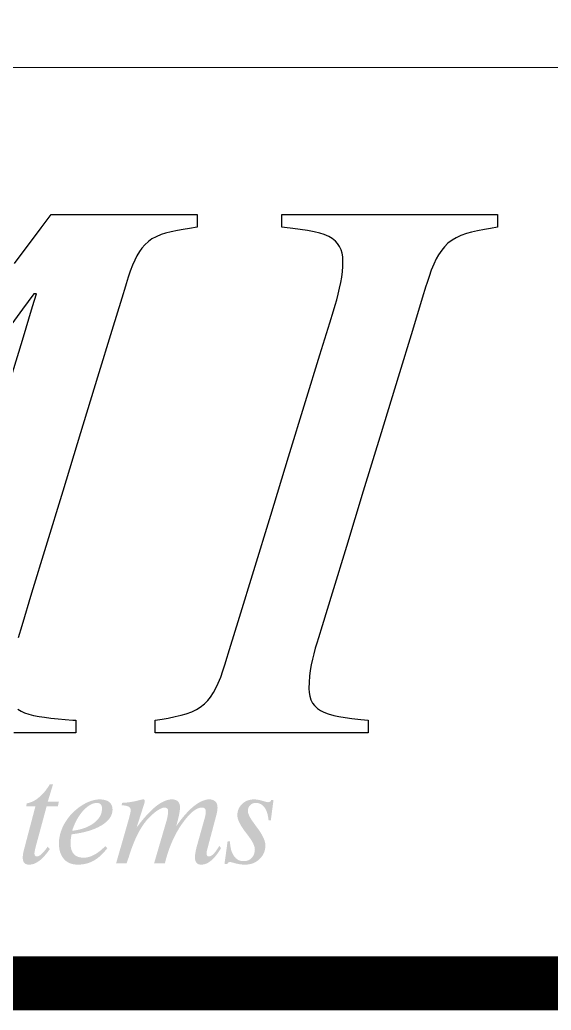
# Model space of a CAD drawing. Header units: millimetres. Extents: x -1039 to -662, y -1674 to -1407.
# Drawn here: x -839.94 to -827.63, y -1673.63 to -1650.68 of the extents above; entities that cross this region are included whole.
import ezdxf

# ---------------------------------------------------------------- set-up
doc = ezdxf.new("R2010")
doc.units = ezdxf.units.MM
doc.layers.get('0').update_dxf_attribs({"linetype": 'CONTINUOUS'})
doc.layers.add('str', color=7, linetype='CONTINUOUS', lineweight=25)
doc.layers.add('txt', color=3, linetype='CONTINUOUS', lineweight=9)

# ---------------------------------------------------------------- blocks, each defined once
blk = doc.blocks.new('PMI-Logo-3')
h = blk.add_hatch(color=4)
edge = h.paths.add_edge_path()
edge.add_spline(control_points=[(53.34, -9.672), (53.23, -9.672), (53.12, -9.672), (53.01, -9.672)], knot_values=[0, 0, 0, 0, 1, 1, 1, 1], degree=3, periodic=0)
edge.add_spline(control_points=[(53.01, -9.672), (53.063, -9.499), (53.116, -9.326), (53.168, -9.153)], knot_values=[0, 0, 0, 0, 1, 1, 1, 1], degree=3, periodic=0)
edge.add_spline(control_points=[(53.168, -9.153), (53.137, -9.153), (53.105, -9.153), (53.073, -9.153)], knot_values=[0, 0, 0, 0, 1, 1, 1, 1], degree=3, periodic=0)
edge.add_spline(control_points=[(53.073, -9.153), (52.969, -9.326), (52.86, -9.457), (52.745, -9.548)], knot_values=[0, 0, 0, 0, 1, 1, 1, 1], degree=3, periodic=0)
edge.add_spline(control_points=[(52.745, -9.548), (52.632, -9.643), (52.514, -9.699), (52.389, -9.721)], knot_values=[0, 0, 0, 0, 1, 1, 1, 1], degree=3, periodic=0)
edge.add_spline(control_points=[(52.389, -9.721), (52.383, -9.751), (52.377, -9.78), (52.372, -9.81)], knot_values=[0, 0, 0, 0, 1, 1, 1, 1], degree=3, periodic=0)
edge.add_spline(control_points=[(52.372, -9.81), (52.463, -9.81), (52.554, -9.81), (52.645, -9.81)], knot_values=[0, 0, 0, 0, 1, 1, 1, 1], degree=3, periodic=0)
edge.add_spline(control_points=[(52.645, -9.81), (52.531, -10.245), (52.414, -10.68), (52.291, -11.158), (52.283, -11.195), (52.278, -11.23)], knot_values=[0, 0, 0, 0, 0.91361, 0.91361, 1, 1, 1, 1], degree=3, periodic=0)
edge.add_spline(control_points=[(52.278, -11.23), (52.275, -11.266), (52.27, -11.298), (52.27, -11.4), (52.287, -11.452), (52.317, -11.486)], knot_values=[0, 0, 0, 0, 0.27907, 0.27907, 1, 1, 1, 1], degree=3, periodic=0)
edge.add_spline(control_points=[(52.317, -11.486), (52.35, -11.521), (52.397, -11.536), (52.561, -11.536), (52.66, -11.501), (52.759, -11.423)], knot_values=[0, 0, 0, 0, 0.395683, 0.395683, 1, 1, 1, 1], degree=3, periodic=0)
edge.add_spline(control_points=[(52.759, -11.423), (52.86, -11.348), (52.964, -11.231), (53.073, -11.074)], knot_values=[0, 0, 0, 0, 1, 1, 1, 1], degree=3, periodic=0)
edge.add_spline(control_points=[(53.073, -11.074), (53.052, -11.051), (53.031, -11.028), (53.01, -11.005)], knot_values=[0, 0, 0, 0, 1, 1, 1, 1], degree=3, periodic=0)
edge.add_spline(control_points=[(53.01, -11.005), (52.937, -11.106), (52.875, -11.179), (52.823, -11.225)], knot_values=[0, 0, 0, 0, 1, 1, 1, 1], degree=3, periodic=0)
edge.add_spline(control_points=[(52.823, -11.225), (52.771, -11.272), (52.725, -11.296), (52.689, -11.294)], knot_values=[0, 0, 0, 0, 1, 1, 1, 1], degree=3, periodic=0)
edge.add_spline(control_points=[(52.689, -11.294), (52.667, -11.296), (52.65, -11.29), (52.637, -11.272)], knot_values=[0, 0, 0, 0, 1, 1, 1, 1], degree=3, periodic=0)
edge.add_spline(control_points=[(52.637, -11.272), (52.624, -11.259), (52.616, -11.238), (52.616, -11.191), (52.619, -11.165), (52.626, -11.13)], knot_values=[0, 0, 0, 0, 0.65, 0.65, 1, 1, 1, 1], degree=3, periodic=0)
edge.add_spline(control_points=[(52.626, -11.13), (52.632, -11.096), (52.641, -11.057), (52.652, -11.012)], knot_values=[0, 0, 0, 0, 1, 1, 1, 1], degree=3, periodic=0)
edge.add_spline(control_points=[(52.652, -11.012), (52.761, -10.611), (52.869, -10.21), (52.977, -9.81)], knot_values=[0, 0, 0, 0, 1, 1, 1, 1], degree=3, periodic=0)
edge.add_spline(control_points=[(52.977, -9.81), (53.088, -9.81), (53.199, -9.81), (53.31, -9.81)], knot_values=[0, 0, 0, 0, 1, 1, 1, 1], degree=3, periodic=0)
edge.add_spline(control_points=[(53.31, -9.81), (53.32, -9.764), (53.33, -9.718), (53.34, -9.672)], knot_values=[0, 0, 0, 0, 1, 1, 1, 1], degree=3, periodic=0)
h = blk.add_hatch(color=4)
edge = h.paths.add_edge_path()
edge.add_spline(control_points=[(53.716, -10.638), (54.094, -10.592), (54.389, -10.503), (54.821, -10.239), (54.929, -10.083), (54.929, -9.81), (54.896, -9.735), (54.832, -9.682)], knot_values=[0, 0, 0, 0, 0.396417, 0.396417, 0.791868, 0.791868, 1, 1, 1, 1], degree=3, periodic=0)
edge.add_spline(control_points=[(54.832, -9.682), (54.767, -9.63), (54.672, -9.604), (54.549, -9.602)], knot_values=[0, 0, 0, 0, 1, 1, 1, 1], degree=3, periodic=0)
edge.add_spline(control_points=[(54.549, -9.602), (54.418, -9.604), (54.28, -9.643), (54.133, -9.716)], knot_values=[0, 0, 0, 0, 1, 1, 1, 1], degree=3, periodic=0)
edge.add_spline(control_points=[(54.133, -9.716), (53.986, -9.792), (53.85, -9.896), (53.722, -10.025)], knot_values=[0, 0, 0, 0, 1, 1, 1, 1], degree=3, periodic=0)
edge.add_spline(control_points=[(53.722, -10.025), (53.602, -10.157), (53.507, -10.299), (53.439, -10.451)], knot_values=[0, 0, 0, 0, 1, 1, 1, 1], degree=3, periodic=0)
edge.add_spline(control_points=[(53.439, -10.451), (53.375, -10.605), (53.343, -10.757), (53.34, -10.906)], knot_values=[0, 0, 0, 0, 1, 1, 1, 1], degree=3, periodic=0)
edge.add_spline(control_points=[(53.34, -10.906), (53.343, -11.106), (53.392, -11.262), (53.491, -11.371)], knot_values=[0, 0, 0, 0, 1, 1, 1, 1], degree=3, periodic=0)
edge.add_spline(control_points=[(53.491, -11.371), (53.59, -11.485), (53.729, -11.536), (54.072, -11.536), (54.228, -11.498), (54.509, -11.342), (54.644, -11.217), (54.774, -11.048)], knot_values=[0, 0, 0, 0, 0.341416, 0.341416, 0.671297, 0.671297, 1, 1, 1, 1], degree=3, periodic=0)
edge.add_spline(control_points=[(54.774, -11.048), (54.754, -11.027), (54.735, -11.005), (54.715, -10.984)], knot_values=[0, 0, 0, 0, 1, 1, 1, 1], degree=3, periodic=0)
edge.add_spline(control_points=[(54.715, -10.984), (54.608, -11.098), (54.497, -11.184), (54.387, -11.243)], knot_values=[0, 0, 0, 0, 1, 1, 1, 1], degree=3, periodic=0)
edge.add_spline(control_points=[(54.387, -11.243), (54.28, -11.303), (54.174, -11.331), (54.075, -11.329)], knot_values=[0, 0, 0, 0, 1, 1, 1, 1], degree=3, periodic=0)
edge.add_spline(control_points=[(54.075, -11.329), (53.945, -11.331), (53.847, -11.296), (53.783, -11.223)], knot_values=[0, 0, 0, 0, 1, 1, 1, 1], degree=3, periodic=0)
edge.add_spline(control_points=[(53.783, -11.223), (53.718, -11.153), (53.686, -11.046), (53.686, -10.873), (53.688, -10.836), (53.693, -10.789)], knot_values=[0, 0, 0, 0, 0.836735, 0.836735, 1, 1, 1, 1], degree=3, periodic=0)
edge.add_spline(control_points=[(53.693, -10.789), (53.696, -10.745), (53.705, -10.694), (53.716, -10.638)], knot_values=[0, 0, 0, 0, 1, 1, 1, 1], degree=3, periodic=0)
edge = h.paths.add_edge_path(flags=16)
edge.add_spline(control_points=[(54.577, -9.748), (54.605, -9.779), (54.618, -9.818), (54.618, -10.036), (54.538, -10.181), (54.379, -10.301)], knot_values=[0, 0, 0, 0, 0.216216, 0.216216, 1, 1, 1, 1], degree=3, periodic=0)
edge.add_spline(control_points=[(54.379, -10.301), (54.219, -10.425), (54.005, -10.501), (53.733, -10.534)], knot_values=[0, 0, 0, 0, 1, 1, 1, 1], degree=3, periodic=0)
edge.add_spline(control_points=[(53.733, -10.534), (53.808, -10.295), (53.917, -10.096), (54.057, -9.94)], knot_values=[0, 0, 0, 0, 1, 1, 1, 1], degree=3, periodic=0)
edge.add_spline(control_points=[(54.057, -9.94), (54.2, -9.786), (54.335, -9.708), (54.465, -9.706)], knot_values=[0, 0, 0, 0, 1, 1, 1, 1], degree=3, periodic=0)
edge.add_spline(control_points=[(54.465, -9.706), (54.512, -9.708), (54.551, -9.722), (54.577, -9.748)], knot_values=[0, 0, 0, 0, 1, 1, 1, 1], degree=3, periodic=0)
h = blk.add_hatch(color=4)
edge = h.paths.add_edge_path()
edge.add_spline(control_points=[(56.477, -11.501), (56.589, -11.044), (56.757, -10.653), (57.21, -10.008), (57.407, -9.846), (57.573, -9.844)], knot_values=[0, 0, 0, 0, 0.501224, 0.501224, 1, 1, 1, 1], degree=3, periodic=0)
edge.add_spline(control_points=[(57.573, -9.844), (57.615, -9.846), (57.644, -9.857), (57.664, -9.876)], knot_values=[0, 0, 0, 0, 1, 1, 1, 1], degree=3, periodic=0)
edge.add_spline(control_points=[(57.664, -9.876), (57.683, -9.898), (57.691, -9.927), (57.691, -9.989), (57.69, -10.018), (57.681, -10.055)], knot_values=[0, 0, 0, 0, 0.634615, 0.634615, 1, 1, 1, 1], degree=3, periodic=0)
edge.add_spline(control_points=[(57.681, -10.055), (57.675, -10.094), (57.664, -10.14), (57.649, -10.189)], knot_values=[0, 0, 0, 0, 1, 1, 1, 1], degree=3, periodic=0)
edge.add_spline(control_points=[(57.649, -10.189), (57.57, -10.47), (57.492, -10.75), (57.413, -11.031)], knot_values=[0, 0, 0, 0, 1, 1, 1, 1], degree=3, periodic=0)
edge.add_spline(control_points=[(57.413, -11.031), (57.4, -11.087), (57.39, -11.139), (57.381, -11.189)], knot_values=[0, 0, 0, 0, 1, 1, 1, 1], degree=3, periodic=0)
edge.add_spline(control_points=[(57.381, -11.189), (57.372, -11.241), (57.368, -11.279), (57.368, -11.389), (57.385, -11.447), (57.415, -11.482)], knot_values=[0, 0, 0, 0, 0.268817, 0.268817, 1, 1, 1, 1], degree=3, periodic=0)
edge.add_spline(control_points=[(57.415, -11.482), (57.446, -11.519), (57.496, -11.536), (57.657, -11.536), (57.755, -11.498), (57.854, -11.41)], knot_values=[0, 0, 0, 0, 0.416058, 0.416058, 1, 1, 1, 1], degree=3, periodic=0)
edge.add_spline(control_points=[(57.854, -11.41), (57.953, -11.327), (58.05, -11.205), (58.14, -11.046)], knot_values=[0, 0, 0, 0, 1, 1, 1, 1], degree=3, periodic=0)
edge.add_spline(control_points=[(58.14, -11.046), (58.125, -11.024), (58.109, -11.001), (58.093, -10.979)], knot_values=[0, 0, 0, 0, 1, 1, 1, 1], degree=3, periodic=0)
edge.add_spline(control_points=[(58.093, -10.979), (58.02, -11.098), (57.96, -11.179), (57.912, -11.225)], knot_values=[0, 0, 0, 0, 1, 1, 1, 1], degree=3, periodic=0)
edge.add_spline(control_points=[(57.912, -11.225), (57.865, -11.272), (57.821, -11.296), (57.781, -11.294)], knot_values=[0, 0, 0, 0, 1, 1, 1, 1], degree=3, periodic=0)
edge.add_spline(control_points=[(57.781, -11.294), (57.758, -11.296), (57.743, -11.29), (57.73, -11.272)], knot_values=[0, 0, 0, 0, 1, 1, 1, 1], degree=3, periodic=0)
edge.add_spline(control_points=[(57.73, -11.272), (57.717, -11.257), (57.711, -11.233), (57.711, -11.195), (57.714, -11.184), (57.714, -11.169)], knot_values=[0, 0, 0, 0, 0.757576, 0.757576, 1, 1, 1, 1], degree=3, periodic=0)
edge.add_spline(control_points=[(57.714, -11.169), (57.716, -11.156), (57.717, -11.14), (57.722, -11.124)], knot_values=[0, 0, 0, 0, 1, 1, 1, 1], degree=3, periodic=0)
edge.add_spline(control_points=[(57.722, -11.124), (57.807, -10.804), (57.892, -10.483), (57.977, -10.163)], knot_values=[0, 0, 0, 0, 1, 1, 1, 1], degree=3, periodic=0)
edge.add_spline(control_points=[(57.977, -10.163), (58, -10.083), (58.015, -10.018), (58.024, -9.971)], knot_values=[0, 0, 0, 0, 1, 1, 1, 1], degree=3, periodic=0)
edge.add_spline(control_points=[(58.024, -9.971), (58.033, -9.926), (58.037, -9.883), (58.037, -9.771), (58.018, -9.709), (57.932, -9.626), (57.873, -9.604), (57.795, -9.602)], knot_values=[0, 0, 0, 0, 0.21249, 0.21249, 0.611713, 0.611713, 1, 1, 1, 1], degree=3, periodic=0)
edge.add_spline(control_points=[(57.795, -9.602), (57.655, -9.604), (57.499, -9.673), (57.332, -9.807)], knot_values=[0, 0, 0, 0, 1, 1, 1, 1], degree=3, periodic=0)
edge.add_spline(control_points=[(57.332, -9.807), (57.163, -9.945), (56.99, -10.142), (56.815, -10.397)], knot_values=[0, 0, 0, 0, 1, 1, 1, 1], degree=3, periodic=0)
edge.add_spline(control_points=[(56.815, -10.397), (56.859, -10.236), (56.888, -10.116), (56.919, -9.953), (56.925, -9.889), (56.925, -9.761), (56.906, -9.703), (56.826, -9.623), (56.766, -9.604), (56.683, -9.602)], knot_values=[0, 0, 0, 0, 0.207117, 0.207117, 0.408516, 0.408516, 0.712956, 0.712956, 1, 1, 1, 1], degree=3, periodic=0)
edge.add_spline(control_points=[(56.683, -9.602), (56.542, -9.604), (56.382, -9.675), (56.205, -9.815)], knot_values=[0, 0, 0, 0, 1, 1, 1, 1], degree=3, periodic=0)
edge.add_spline(control_points=[(56.205, -9.815), (56.03, -9.958), (55.842, -10.166), (55.641, -10.438)], knot_values=[0, 0, 0, 0, 1, 1, 1, 1], degree=3, periodic=0)
edge.add_spline(control_points=[(55.641, -10.438), (55.718, -10.199), (55.794, -9.96), (55.87, -9.721)], knot_values=[0, 0, 0, 0, 1, 1, 1, 1], degree=3, periodic=0)
edge.add_spline(control_points=[(55.87, -9.721), (55.875, -9.709), (55.877, -9.696), (55.878, -9.685)], knot_values=[0, 0, 0, 0, 1, 1, 1, 1], degree=3, periodic=0)
edge.add_spline(control_points=[(55.878, -9.685), (55.881, -9.672), (55.881, -9.66), (55.881, -9.634), (55.878, -9.621), (55.864, -9.607), (55.852, -9.602), (55.838, -9.6)], knot_values=[0, 0, 0, 0, 0.287671, 0.287671, 0.703196, 0.703196, 1, 1, 1, 1], degree=3, periodic=0)
edge.add_spline(control_points=[(55.838, -9.6), (55.834, -9.602), (55.814, -9.607), (55.779, -9.61)], knot_values=[0, 0, 0, 0, 1, 1, 1, 1], degree=3, periodic=0)
edge.add_spline(control_points=[(55.779, -9.61), (55.595, -9.665), (55.408, -9.696), (55.214, -9.706)], knot_values=[0, 0, 0, 0, 1, 1, 1, 1], degree=3, periodic=0)
edge.add_spline(control_points=[(55.214, -9.706), (55.208, -9.729), (55.203, -9.751), (55.197, -9.774)], knot_values=[0, 0, 0, 0, 1, 1, 1, 1], degree=3, periodic=0)
edge.add_spline(control_points=[(55.197, -9.774), (55.298, -9.784), (55.367, -9.797), (55.445, -9.839), (55.465, -9.874), (55.465, -9.947), (55.46, -9.982), (55.452, -10.023)], knot_values=[0, 0, 0, 0, 0.38, 0.38, 0.76, 0.76, 1, 1, 1, 1], degree=3, periodic=0)
edge.add_spline(control_points=[(55.452, -10.023), (55.442, -10.067), (55.424, -10.135), (55.276, -10.652), (55.155, -11.077), (55.033, -11.501)], knot_values=[0, 0, 0, 0, 0.17966, 0.17966, 1, 1, 1, 1], degree=3, periodic=0)
edge.add_spline(control_points=[(55.033, -11.501), (55.137, -11.501), (55.24, -11.501), (55.343, -11.501)], knot_values=[0, 0, 0, 0, 1, 1, 1, 1], degree=3, periodic=0)
edge.add_spline(control_points=[(55.343, -11.501), (55.359, -11.454), (55.375, -11.408), (55.392, -11.361)], knot_values=[0, 0, 0, 0, 1, 1, 1, 1], degree=3, periodic=0)
edge.add_spline(control_points=[(55.392, -11.361), (55.4, -11.34), (55.413, -11.303), (55.428, -11.251)], knot_values=[0, 0, 0, 0, 1, 1, 1, 1], degree=3, periodic=0)
edge.add_spline(control_points=[(55.428, -11.251), (55.571, -10.797), (55.743, -10.451), (55.95, -10.208)], knot_values=[0, 0, 0, 0, 1, 1, 1, 1], degree=3, periodic=0)
edge.add_spline(control_points=[(55.95, -10.208), (56.049, -10.101), (56.145, -10.012), (56.239, -9.945)], knot_values=[0, 0, 0, 0, 1, 1, 1, 1], degree=3, periodic=0)
edge.add_spline(control_points=[(56.239, -9.945), (56.335, -9.88), (56.41, -9.846), (56.464, -9.844)], knot_values=[0, 0, 0, 0, 1, 1, 1, 1], degree=3, periodic=0)
edge.add_spline(control_points=[(56.464, -9.844), (56.503, -9.846), (56.53, -9.854), (56.548, -9.872)], knot_values=[0, 0, 0, 0, 1, 1, 1, 1], degree=3, periodic=0)
edge.add_spline(control_points=[(56.548, -9.872), (56.566, -9.889), (56.574, -9.917), (56.574, -9.992), (56.569, -10.038), (56.553, -10.14), (56.537, -10.204), (56.514, -10.282)], knot_values=[0, 0, 0, 0, 0.301277, 0.301277, 0.642723, 0.642723, 1, 1, 1, 1], degree=3, periodic=0)
edge.add_spline(control_points=[(56.514, -10.282), (56.395, -10.689), (56.276, -11.095), (56.158, -11.501)], knot_values=[0, 0, 0, 0, 1, 1, 1, 1], degree=3, periodic=0)
edge.add_spline(control_points=[(56.158, -11.501), (56.264, -11.501), (56.371, -11.501), (56.477, -11.501)], knot_values=[0, 0, 0, 0, 1, 1, 1, 1], degree=3, periodic=0)
h = blk.add_hatch(color=4)
edge = h.paths.add_edge_path()
edge.add_spline(control_points=[(59.121, -10.316), (58.997, -10.153), (58.935, -10.028), (58.935, -9.876), (58.958, -9.823), (59.004, -9.774)], knot_values=[0, 0, 0, 0, 0.596899, 0.596899, 1, 1, 1, 1], degree=3, periodic=0)
edge.add_spline(control_points=[(59.004, -9.774), (59.049, -9.732), (59.103, -9.708), (59.166, -9.706)], knot_values=[0, 0, 0, 0, 1, 1, 1, 1], degree=3, periodic=0)
edge.add_spline(control_points=[(59.166, -9.706), (59.276, -9.708), (59.363, -9.751), (59.425, -9.835)], knot_values=[0, 0, 0, 0, 1, 1, 1, 1], degree=3, periodic=0)
edge.add_spline(control_points=[(59.425, -9.835), (59.49, -9.922), (59.531, -10.051), (59.548, -10.223)], knot_values=[0, 0, 0, 0, 1, 1, 1, 1], degree=3, periodic=0)
edge.add_spline(control_points=[(59.548, -10.223), (59.57, -10.223), (59.593, -10.223), (59.615, -10.223)], knot_values=[0, 0, 0, 0, 1, 1, 1, 1], degree=3, periodic=0)
edge.add_spline(control_points=[(59.615, -10.223), (59.642, -10.021), (59.668, -9.819), (59.695, -9.617)], knot_values=[0, 0, 0, 0, 1, 1, 1, 1], degree=3, periodic=0)
edge.add_spline(control_points=[(59.695, -9.617), (59.672, -9.617), (59.649, -9.617), (59.626, -9.617)], knot_values=[0, 0, 0, 0, 1, 1, 1, 1], degree=3, periodic=0)
edge.add_spline(control_points=[(59.626, -9.617), (59.626, -9.639), (59.615, -9.654), (59.597, -9.667)], knot_values=[0, 0, 0, 0, 1, 1, 1, 1], degree=3, periodic=0)
edge.add_spline(control_points=[(59.597, -9.667), (59.581, -9.682), (59.558, -9.688), (59.535, -9.686)], knot_values=[0, 0, 0, 0, 1, 1, 1, 1], degree=3, periodic=0)
edge.add_spline(control_points=[(59.535, -9.686), (59.516, -9.688), (59.459, -9.675), (59.369, -9.646)], knot_values=[0, 0, 0, 0, 1, 1, 1, 1], degree=3, periodic=0)
edge.add_spline(control_points=[(59.369, -9.646), (59.278, -9.62), (59.194, -9.604), (59.116, -9.602)], knot_values=[0, 0, 0, 0, 1, 1, 1, 1], degree=3, periodic=0)
edge.add_spline(control_points=[(59.116, -9.602), (58.976, -9.604), (58.859, -9.649), (58.764, -9.738)], knot_values=[0, 0, 0, 0, 1, 1, 1, 1], degree=3, periodic=0)
edge.add_spline(control_points=[(58.764, -9.738), (58.672, -9.828), (58.624, -9.939), (58.624, -10.202), (58.711, -10.377), (58.879, -10.592)], knot_values=[0, 0, 0, 0, 0.506726, 0.506726, 1, 1, 1, 1], degree=3, periodic=0)
edge.add_spline(control_points=[(58.879, -10.592), (58.901, -10.618), (58.914, -10.638), (58.922, -10.649)], knot_values=[0, 0, 0, 0, 1, 1, 1, 1], degree=3, periodic=0)
edge.add_spline(control_points=[(58.922, -10.649), (58.93, -10.662), (58.943, -10.677), (58.956, -10.694)], knot_values=[0, 0, 0, 0, 1, 1, 1, 1], degree=3, periodic=0)
edge.add_spline(control_points=[(58.956, -10.694), (59.082, -10.862), (59.142, -10.989), (59.142, -11.189), (59.112, -11.272), (59.049, -11.337)], knot_values=[0, 0, 0, 0, 0.455621, 0.455621, 1, 1, 1, 1], degree=3, periodic=0)
edge.add_spline(control_points=[(59.049, -11.337), (58.989, -11.402), (58.909, -11.434), (58.812, -11.433)], knot_values=[0, 0, 0, 0, 1, 1, 1, 1], degree=3, periodic=0)
edge.add_spline(control_points=[(58.812, -11.433), (58.691, -11.434), (58.597, -11.384), (58.525, -11.281)], knot_values=[0, 0, 0, 0, 1, 1, 1, 1], degree=3, periodic=0)
edge.add_spline(control_points=[(58.525, -11.281), (58.454, -11.182), (58.413, -11.038), (58.404, -10.849)], knot_values=[0, 0, 0, 0, 1, 1, 1, 1], degree=3, periodic=0)
edge.add_spline(control_points=[(58.404, -10.849), (58.381, -10.848), (58.358, -10.847), (58.335, -10.846)], knot_values=[0, 0, 0, 0, 1, 1, 1, 1], degree=3, periodic=0)
edge.add_spline(control_points=[(58.335, -10.846), (58.305, -11.068), (58.274, -11.29), (58.244, -11.512)], knot_values=[0, 0, 0, 0, 1, 1, 1, 1], degree=3, periodic=0)
edge.add_spline(control_points=[(58.244, -11.512), (58.272, -11.512), (58.299, -11.512), (58.327, -11.512)], knot_values=[0, 0, 0, 0, 1, 1, 1, 1], degree=3, periodic=0)
edge.add_spline(control_points=[(58.327, -11.512), (58.335, -11.495), (58.345, -11.482), (58.358, -11.473)], knot_values=[0, 0, 0, 0, 1, 1, 1, 1], degree=3, periodic=0)
edge.add_spline(control_points=[(58.358, -11.473), (58.374, -11.465), (58.391, -11.46), (58.415, -11.459)], knot_values=[0, 0, 0, 0, 1, 1, 1, 1], degree=3, periodic=0)
edge.add_spline(control_points=[(58.415, -11.459), (58.428, -11.46), (58.482, -11.473), (58.574, -11.499)], knot_values=[0, 0, 0, 0, 1, 1, 1, 1], degree=3, periodic=0)
edge.add_spline(control_points=[(58.574, -11.499), (58.67, -11.525), (58.76, -11.536), (59.02, -11.536), (59.164, -11.485), (59.28, -11.371)], knot_values=[0, 0, 0, 0, 0.331818, 0.331818, 1, 1, 1, 1], degree=3, periodic=0)
edge.add_spline(control_points=[(59.28, -11.371), (59.397, -11.264), (59.454, -11.126), (59.454, -10.833), (59.376, -10.662), (59.22, -10.452)], knot_values=[0, 0, 0, 0, 0.562249, 0.562249, 1, 1, 1, 1], degree=3, periodic=0)
edge.add_spline(control_points=[(59.22, -10.452), (59.189, -10.413), (59.168, -10.384), (59.153, -10.36)], knot_values=[0, 0, 0, 0, 1, 1, 1, 1], degree=3, periodic=0)
edge.add_spline(control_points=[(59.153, -10.36), (59.145, -10.351), (59.134, -10.338), (59.121, -10.316)], knot_values=[0, 0, 0, 0, 1, 1, 1, 1], degree=3, periodic=0)
for points in [[(57.432, 7.343, 0), (57.211, 7.309, 0), (57.019, 7.278, 0), (56.852, 7.248, 0), (56.661, 7.209, 0), (56.501, 7.168, 0), (56.367, 7.126, 0), (56.217, 7.064, 0), (56.095, 6.998, 0), (55.995, 6.928, 0), (55.885, 6.829, 0), (55.797, 6.728, 0), (55.726, 6.627, 0), (55.648, 6.494, 0), (55.586, 6.37, 0), (55.521, 6.219, 0), (55.455, 6.046, 0), (55.395, 5.871, 0), (55.333, 5.674, 0), (55.312, 5.603, 0), (55.202, 5.246, 0), (54.91, 4.289, 0), (54.487, 2.903, 0), (53.985, 1.259, 0), (53.457, -0.47, 0), (52.955, -2.113, 0), (52.532, -3.499, 0), (52.239, -4.457, 0), (52.13, -4.814, 0)], [(52.124, -6.933, 0), (52.219, -6.991, 0), (52.318, -7.037, 0), (52.454, -7.083, 0), (52.587, -7.116, 0), (52.759, -7.149, 0), (52.917, -7.172, 0), (53.106, -7.195, 0), (53.316, -7.216, 0), (53.525, -7.234, 0), (53.756, -7.253, 0), (53.837, -7.26, 0), (53.837, -7.273, 0), (53.837, -7.307, 0), (53.837, -7.357, 0), (53.837, -7.416, 0), (53.837, -7.479, 0), (53.837, -7.538, 0), (53.837, -7.588, 0), (53.837, -7.623, 0), (53.837, -7.635, 0), (53.595, -7.635, 0), (52.946, -7.635, 0), (52.006, -7.635, 0)], [(51.822, 2.551, 0), (52.259, 3.997, 0), (52.561, 4.995, 0), (52.673, 5.368, 0), (52.67, 5.368, 0), (52.663, 5.368, 0), (52.653, 5.368, 0), (52.641, 5.368, 0), (52.628, 5.368, 0), (52.615, 5.368, 0), (52.605, 5.368, 0), (52.598, 5.368, 0), (52.595, 5.368, 0), (52.265, 4.922, 0), (51.381, 3.727, 0)], [(52.026, 6.268, 0), (52.817, 7.325, 0), (53.113, 7.719, 0), (53.261, 7.719, 0), (53.658, 7.719, 0), (54.233, 7.719, 0), (54.914, 7.719, 0), (55.631, 7.719, 0), (56.313, 7.719, 0), (56.887, 7.719, 0), (57.284, 7.719, 0), (57.432, 7.719, 0), (57.432, 7.707, 0), (57.432, 7.672, 0), (57.432, 7.622, 0), (57.432, 7.563, 0), (57.432, 7.5, 0), (57.432, 7.441, 0), (57.432, 7.391, 0), (57.432, 7.356, 0), (57.432, 7.343, 0)], [(56.191, -7.26, 0), (56.397, -7.225, 0), (56.576, -7.193, 0), (56.784, -7.152, 0), (56.959, -7.112, 0), (57.108, -7.069, 0), (57.274, -7.009, 0), (57.411, -6.944, 0), (57.523, -6.875, 0), (57.647, -6.776, 0), (57.747, -6.674, 0), (57.828, -6.573, 0), (57.916, -6.438, 0), (57.985, -6.312, 0), (58.058, -6.156, 0), (58.131, -5.979, 0), (58.196, -5.798, 0), (58.263, -5.592, 0), (58.285, -5.519, 0), (58.395, -5.162, 0), (58.687, -4.207, 0), (59.11, -2.824, 0), (59.612, -1.185, 0), (60.141, 0.54, 0), (60.642, 2.179, 0), (61.066, 3.562, 0), (61.358, 4.517, 0), (61.467, 4.874, 0), (61.518, 5.034, 0), (61.566, 5.199, 0), (61.61, 5.367, 0), (61.65, 5.536, 0), (61.684, 5.705, 0), (61.713, 5.871, 0), (61.734, 6.032, 0), (61.747, 6.186, 0), (61.752, 6.332, 0), (61.745, 6.464, 0), (61.727, 6.576, 0), (61.7, 6.672, 0), (61.651, 6.779, 0), (61.593, 6.866, 0), (61.527, 6.936, 0), (61.432, 7.011, 0), (61.333, 7.069, 0), (61.199, 7.128, 0), (61.068, 7.171, 0), (60.903, 7.212, 0), (60.703, 7.25, 0), (60.481, 7.282, 0), (60.263, 7.308, 0), (60.024, 7.334, 0), (59.941, 7.343, 0), (59.941, 7.356, 0), (59.941, 7.391, 0), (59.941, 7.441, 0), (59.941, 7.5, 0), (59.941, 7.563, 0), (59.941, 7.622, 0), (59.941, 7.672, 0), (59.941, 7.707, 0), (59.941, 7.719, 0), (60.16, 7.719, 0), (60.748, 7.719, 0), (61.598, 7.719, 0), (62.606, 7.719, 0), (63.666, 7.719, 0), (64.674, 7.719, 0), (65.524, 7.719, 0), (66.111, 7.719, 0), (66.33, 7.719, 0), (66.33, 7.707, 0), (66.33, 7.672, 0), (66.33, 7.622, 0), (66.33, 7.563, 0), (66.33, 7.5, 0), (66.33, 7.441, 0), (66.33, 7.391, 0), (66.33, 7.356, 0), (66.33, 7.343, 0), (66.124, 7.309, 0), (65.943, 7.278, 0), (65.734, 7.238, 0), (65.558, 7.198, 0), (65.408, 7.158, 0), (65.239, 7.099, 0), (65.1, 7.035, 0), (64.985, 6.967, 0), (64.858, 6.87, 0), (64.757, 6.769, 0), (64.674, 6.667, 0), (64.584, 6.532, 0), (64.513, 6.406, 0), (64.438, 6.249, 0), (64.365, 6.069, 0), (64.299, 5.886, 0), (64.231, 5.678, 0), (64.209, 5.603, 0), (64.1, 5.246, 0), (63.808, 4.289, 0), (63.384, 2.903, 0), (62.882, 1.259, 0), (62.354, -0.47, 0), (61.852, -2.113, 0), (61.429, -3.499, 0), (61.137, -4.457, 0), (61.027, -4.814, 0), (60.977, -4.971, 0), (60.929, -5.128, 0), (60.885, -5.287, 0), (60.845, -5.449, 0), (60.811, -5.614, 0), (60.783, -5.782, 0), (60.762, -5.955, 0), (60.748, -6.134, 0), (60.744, -6.318, 0), (60.75, -6.439, 0), (60.767, -6.542, 0), (60.803, -6.657, 0), (60.851, -6.75, 0), (60.908, -6.826, 0), (60.994, -6.907, 0), (61.087, -6.969, 0), (61.182, -7.017, 0), (61.31, -7.066, 0), (61.477, -7.114, 0), (61.63, -7.146, 0), (61.812, -7.177, 0), (62.014, -7.205, 0), (62.28, -7.236, 0), (62.502, -7.26, 0), (62.502, -7.273, 0), (62.502, -7.307, 0), (62.502, -7.357, 0), (62.502, -7.416, 0), (62.502, -7.479, 0), (62.502, -7.538, 0), (62.502, -7.588, 0), (62.502, -7.623, 0), (62.502, -7.635, 0), (62.285, -7.635, 0), (61.705, -7.635, 0), (60.866, -7.635, 0), (59.87, -7.635, 0), (58.823, -7.635, 0), (57.827, -7.635, 0), (56.987, -7.635, 0), (56.407, -7.635, 0), (56.191, -7.635, 0), (56.191, -7.623, 0), (56.191, -7.588, 0), (56.191, -7.538, 0), (56.191, -7.479, 0), (56.191, -7.416, 0), (56.191, -7.357, 0), (56.191, -7.307, 0), (56.191, -7.273, 0), (56.191, -7.26, 0)]]:
    blk.add_polyline3d(points)

msp = doc.modelspace()

# ---------------------------------------------------------------- linework, layer by layer
at = {"layer": 'str', "const_width": 1.2485}
msp.add_lwpolyline([(-1037.8858, -1673.0061), (-662.3993, -1673.0061), (-662.3993, -1407.4835), (-1037.8858, -1407.4835)], close=True, dxfattribs=at)
at = {"layer": 'txt'}
msp.add_line((-662.3993, -1651.7822), (-895.5908, -1651.7822), dxfattribs=at)

# ---------------------------------------------------------------- block references
at = {"layer": 'str', "xscale": 0.7822635099242246, "yscale": 0.7822635099242246, "zscale": 0.7822635099242246}
msp.add_blockref('PMI-Logo-3', (-880.7593, -1661.2335), dxfattribs=at)

doc.saveas('drawing.dxf')
